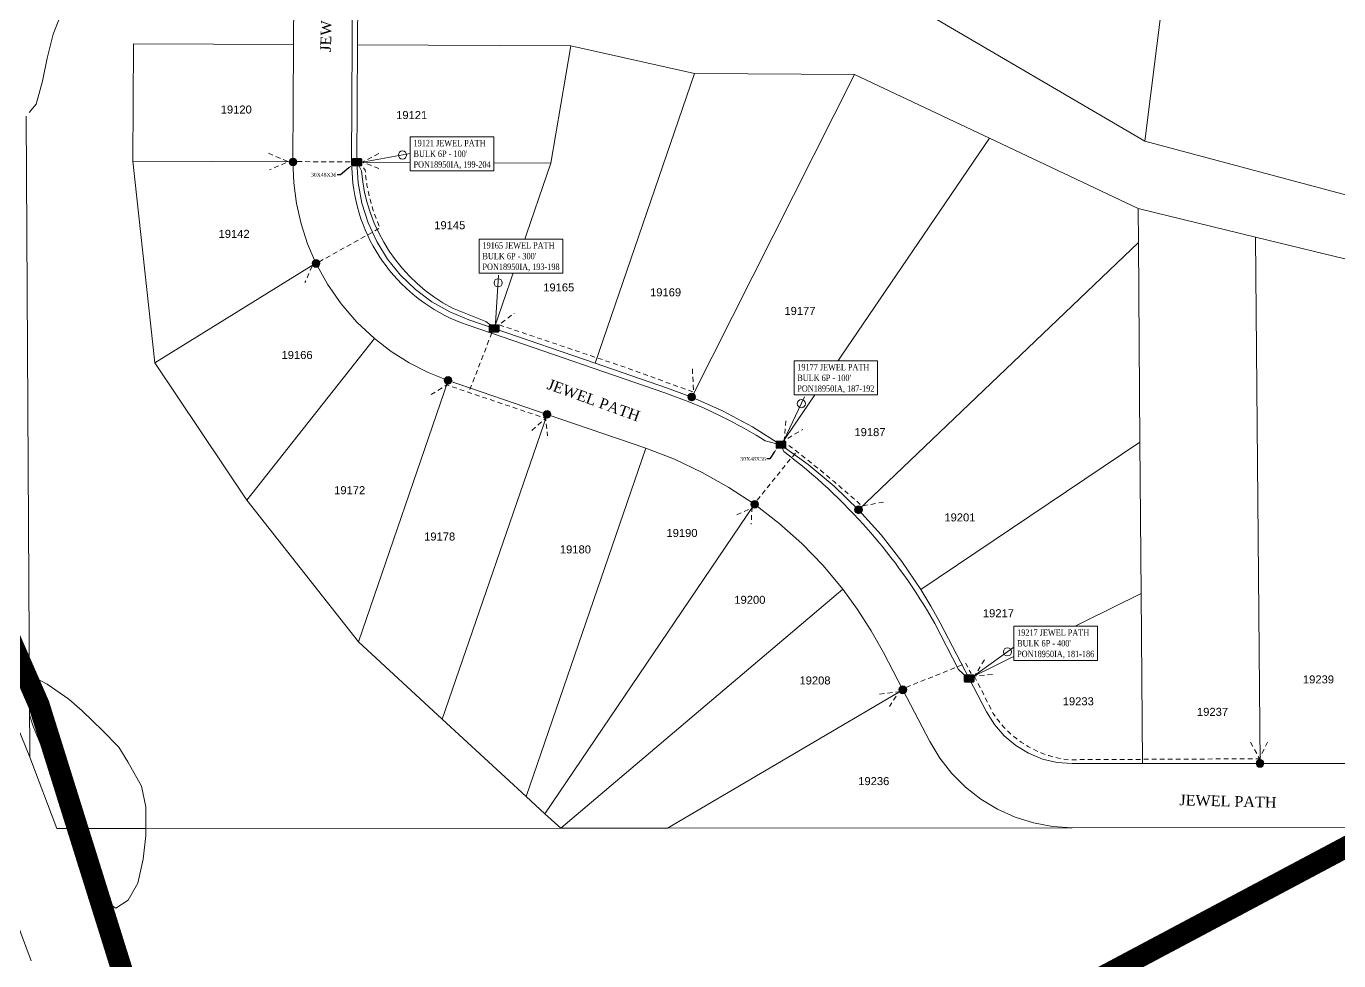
# Model space of a CAD drawing. Header units: feet. Extents: x 865220 to 2821149, y -2240498 to 944432.
# Drawn here: x 2812479 to 2813709, y 937761 to 938636 of the extents above; entities that cross this region are included whole.
import ezdxf
from ezdxf import colors
from ezdxf.entities.mleader import LeaderData, LeaderLine
from ezdxf.enums import TextEntityAlignment as Align
from ezdxf.lldxf.tags import DXFTag
from ezdxf.math import Vec2, Vec3

# ---------------------------------------------------------------- set-up
doc = ezdxf.new("R2010")
doc.units = ezdxf.units.FT
doc.header["$LTSCALE"] = 0.015
doc.header["$MEASUREMENT"] = 0
doc.linetypes.add('DASHED', pattern=[5, 3, -2])
for name, color, linetype in [('48C', 112, '48C'), ('Dakota County Addresses', 7, 'Continuous'), ('Dakota County Parcels', 7, 'Continuous'), ('DETAIL', 7, 'Continuous'), ('DROP BURIED', 7, 'DASHED'), ('STREET NAME', 7, 'Continuous'), ('TAIL', 1, 'MST'), ('TELEPHONE STRUCT-PROP', 6, 'Continuous'), ('TERMINALS', 7, 'Continuous')]:
    doc.layers.add(name, color=color, linetype=linetype)
doc.layers.add('RUNNING LINE (UNDERGROUND)', color=10, linetype='Continuous', lineweight=40)
doc.layers.add('WORK BOUNDARY', color=110, linetype='Continuous', lineweight=40)
doc.styles.add('Dimensions 100', font='arial.ttf')
doc.styles.add('Line', font='txt.shx', dxfattribs={"height": 3})
doc.styles.add('SIMPLEX', font='times.ttf', dxfattribs={"width": 0.8})
doc.styles.get("Standard").update_dxf_attribs({"font": 'times.ttf'})
doc.styles.add('Utilities', font='arial.ttf', dxfattribs={"height": 2.5})
tags = doc.linetypes.add('48C', pattern='A,80,-5,["48C",Line,S=1.5,R=0,X=0,Y=-1.5],-20', length=105).pattern_tags.tags
tags[6] = DXFTag(74, 10)
tags = doc.linetypes.add('MST', pattern='A,5,-5,5,-5,["TAIL",Line,S=1.5,R=0,X=0,Y=-1.5],-20', length=40).pattern_tags.tags
tags[10] = DXFTag(74, 10)

# ---------------------------------------------------------------- blocks, each defined once
blk = doc.blocks.new('ACMAP_ANN_TEMPLATE_Dakota County Addresses')
at = {"layer": 'Dakota County Addresses', "style": 'Dimensions 100'}
blk.add_attdef('DakotaCountyAddress', text='', height=50, dxfattribs=at).set_placement((0, 0), align=Align.CENTER)
blk = doc.blocks.new('NEW HH')
at = {"ltscale": 40, "true_color": 0xffffff}
h = blk.add_hatch(color=7, dxfattribs=at)
h.dxf.hatch_style = 1
h.paths.add_polyline_path([(-0.061, -0.031, 0.414214), (-0.046, -0.046), (0.046, -0.046, 0.414214), (0.061, -0.031), (0.061, 0.031, 0.414214), (0.046, 0.046), (-0.046, 0.046, 0.414214), (-0.061, 0.031)])
at = {"layer": 'RUNNING LINE (UNDERGROUND)', "color": 6, "lineweight": 0, "const_width": 0.005, "flags": 128}
blk.add_lwpolyline([(-0.061, 0.031), (-0.061, -0.031, 0.414214), (-0.046, -0.046), (0.046, -0.046, 0.414214), (0.061, -0.031), (0.061, 0.031, 0.414214), (0.046, 0.046), (-0.046, 0.046, 0.414214)], format="xyb", close=True, dxfattribs=at)
at = {"layer": 'TELEPHONE STRUCT-PROP', "color": 18, "true_color": 0x000000, "style": 'Utilities'}
blk.add_text('HH', height=0.05, dxfattribs=at).set_placement((0, 0), align=Align.MIDDLE_CENTER)
blk = doc.blocks.new('Proposed FlowerPot')
at = {"lineweight": 5, "ltscale": 100, "true_color": 0xffffff}
h = blk.add_hatch(color=7, dxfattribs=at)
h.dxf.hatch_style = 1
h.paths.add_polyline_path([(-0.06, 0, 0.414214), (0, -0.06, 0.414214), (0.06, 0, 0.414214), (0, 0.06, 0.414214)])
at = {"lineweight": 5, "ltscale": 100}
blk.add_circle((0, 0), 0.0604, dxfattribs=at)
at = {"layer": 'RUNNING LINE (UNDERGROUND)', "color": 6, "lineweight": 5, "const_width": 0.00907, "flags": 128}
blk.add_lwpolyline([(-0.06, 0, -0.414214), (0, 0.06, -0.414214), (0.06, 0, -0.414214), (0, -0.06, -0.414214), (-0.06, 0)], format="xyb", dxfattribs=at)
at = {"color": 18, "linetype": 'ByBlock', "lineweight": 5, "ltscale": 100, "true_color": 0x000000, "style": 'Dimensions 100'}
blk.add_text('F', height=0.0744, dxfattribs=at).set_placement((-0.029, -0.037))
blk = doc.blocks.new('TERMINAL')
at = {"lineweight": 5, "ltscale": 0.5, "flags": 128}
blk.add_lwpolyline([(-0.1, -0.6), (-0.1, 44.8)], dxfattribs=at)
at = {"lineweight": 5, "ltscale": 0.5}
blk.add_circle((-0.1, 37.6), 3.83, dxfattribs=at)

msp = doc.modelspace()

# ---------------------------------------------------------------- linework, layer by layer
at = {"layer": '48C', "lineweight": 5, "ltscale": 50, "flags": 128}
msp.add_lwpolyline([(2813070.3, 938892.1), (2813056.8, 938884.9), (2812965.6, 938885.8), (2812875.6, 938886.2, -0.083907), (2812813.7, 938897), (2812803.4, 938847.6), (2812795.6, 938827.2), (2812789.8, 938805.5), (2812786.2, 938783.3), (2812785, 938760.9), (2812784.6, 938678.7), (2812783.7, 938508.6), (2812784.9, 938489, 0.287906), (2812892, 938356.3), (2812915.6, 938348.2), (2813077.3, 938292.7), (2813100.5, 938284, -0.044055), (2813171.1, 938247.8), (2813186, 938244.1)], format="xyb", dxfattribs=at)
at = {"layer": 'Dakota County Parcels', "lineweight": 5}
for p, q in [((2813526.9, 938528.6), (2813557.8, 938771.2)), ((2812729.3, 938619), (2812730, 938761.1)), ((2812789.3, 938618.7), (2812789.6, 938678.7)), ((2812510.1, 938643.7), (2812503.9, 938628.6)), ((2813315.4, 938652.1), (2813526.9, 938528.6)), ((2812503.9, 938628.6), (2812498.4, 938606.4)), ((2812578.8, 938509.8), (2812579.3, 938619.7)), ((2812579.3, 938619.7), (2812729.3, 938619)), ((2812728.7, 938509), (2812729.3, 938619)), ((2812788.7, 938508.7), (2812789.3, 938618.7)), ((2812789.3, 938618.7), (2812989.2, 938617.7)), ((2812970.4, 938507.8), (2812989.2, 938617.7)), ((2812989.2, 938617.7), (2813105, 938591.9)), ((2812498.4, 938606.4), (2812493.9, 938584.6)), ((2813011.8, 938320.5), (2813105, 938591.9)), ((2813105, 938591.9), (2813255, 938591.1)), ((2812493.9, 938584.6), (2812488.1, 938563.2)), ((2813102.4, 938288.7), (2813255, 938591.1)), ((2813255, 938591.1), (2813381.5, 938531.3)), ((2812488.1, 938563.2), (2812481.5, 938555.3)), ((2812482.1, 937951.4), (2812478.6, 938551.8)), ((2813186, 938244.1), (2813381.5, 938531.3)), ((2813381.5, 938531.3), (2813520.6, 938465.4)), ((2813526.9, 938528.6), (2813725.5, 938475.4)), ((2812578.8, 938509.8), (2812728.7, 938509)), ((2812599.3, 938320.9), (2812578.8, 938509.8)), ((2812788.7, 938508.7), (2812970.4, 938507.8)), ((2812970.4, 938507.8), (2812917.2, 938352.9)), ((2813520.6, 938465.4), (2813630.8, 938438.6)), ((2813520.9, 938433.5), (2813520.6, 938465.4)), ((2813258.7, 938183.1), (2813520.9, 938433.5)), ((2813522.4, 938246.5), (2813520.9, 938433.5)), ((2813634.9, 937945.4), (2813630.8, 938438.6)), ((2813630.8, 938438.6), (2813726, 938415.4)), ((2812599.3, 938320.9), (2812750.2, 938414.2)), ((2812893.6, 938361.1), (2812917.2, 938352.9)), ((2812917.2, 938352.9), (2813011.8, 938320.5)), ((2812685.4, 938192), (2812805, 938343.6)), ((2812599.3, 938320.9), (2812685.4, 938192)), ((2813011.8, 938320.5), (2813078.9, 938297.4)), ((2812790, 938059.4), (2812874.1, 938304.3)), ((2812874.1, 938304.3), (2812966.8, 938272.5)), ((2813102.4, 938288.7), (2813078.9, 938297.4)), ((2812868.7, 937986.9), (2812966.8, 938272.5)), ((2812966.8, 938272.5), (2813059.5, 938240.7)), ((2812947.4, 937914.4), (2813059.5, 938240.7)), ((2813317.1, 938108.5), (2813522.4, 938246.5)), ((2813523.6, 938104.5), (2813522.4, 938246.5)), ((2812685.4, 938192), (2812790, 938059.4)), ((2812964.9, 937898.3), (2813161.3, 938188.2)), ((2812979.6, 937884.8), (2813243.9, 938108.7)), ((2813362.3, 938025), (2813523.6, 938104.5)), ((2813523.6, 938104.5), (2813524.9, 937945.3)), ((2813335.2, 938077), (2813362.3, 938025)), ((2812790, 938059.4), (2812868.7, 937986.9)), ((2813282, 938049.3), (2813300.2, 938014.4)), ((2812481.7, 938030.1), (2812483.6, 938027.6)), ((2812483.6, 938027.6), (2812498.5, 938019.6)), ((2812498.5, 938019.6), (2812518.6, 938005.7)), ((2813079.6, 937884.9), (2813300.2, 938014.4)), ((2813300.2, 938014.4), (2813325.4, 937966)), ((2813362.3, 938025), (2813378.6, 937993.7)), ((2812518.6, 938005.7), (2812531.1, 937994.6)), ((2812484.3, 937983.2), (2812481.9, 937990.8)), ((2812531.1, 937994.6), (2812550.2, 937976.4)), ((2812485.5, 937979.5), (2812484.3, 937983.2)), ((2812491.9, 937964.5), (2812485.5, 937979.5)), ((2812868.7, 937986.9), (2812947.4, 937914.4)), ((2812550.2, 937976.4), (2812565.5, 937960.8)), ((2812500.5, 937949.6), (2812491.9, 937964.5)), ((2812565.5, 937960.8), (2812574, 937947)), ((2812507.4, 937884.4), (2812482.1, 937951.4)), ((2812506.2, 937934.8), (2812500.5, 937949.6)), ((2812574, 937947), (2812586.8, 937924.2)), ((2813458.8, 937945.2), (2813524.9, 937945.3)), ((2813524.9, 937945.3), (2813634.9, 937945.4)), ((2813634.9, 937945.4), (2813729.9, 937945.4)), ((2812515.4, 937916.4), (2812506.2, 937934.8)), ((2812522.6, 937897.2), (2812515.4, 937916.4)), ((2812586.8, 937924.2), (2812591, 937904.6)), ((2812947.4, 937914.4), (2812964.9, 937898.3)), ((2812964.9, 937898.3), (2812979.6, 937884.8)), ((2812436.4, 937886.1), (2812483.3, 937760.5)), ((2812507.4, 937884.4), (2812523, 937884.4)), ((2812817.8, 936887.2), (2812523, 937884.4)), ((2812590.9, 937884.4), (2812590.9, 937877.8)), ((2812979.6, 937884.8), (2813079.6, 937884.9)), ((2813079.6, 937884.9), (2813458.8, 937885.2)), ((2813458.8, 937885.2), (2813730.3, 937885.4)), ((2812590.9, 937877.8), (2812588.3, 937855.8)), ((2812548.9, 937829.6), (2812536, 937860.2)), ((2812588.3, 937855.8), (2812583.4, 937833.1)), ((2812554.8, 937815.2), (2812548.9, 937829.6)), ((2812583.4, 937833.1), (2812574.4, 937817.3)), ((2812574.4, 937817.3), (2812562.9, 937809.9)), ((2812562.9, 937809.9), (2812554.8, 937815.2))]:
    msp.add_line(p, q, dxfattribs=at)
for points in [[(2812728.7, 938509), (2812729.5, 938489.4), (2812732.1, 938470), (2812736.4, 938450.9), (2812742.5, 938432.2), (2812750.2, 938414.2)], [(2812788.7, 938508.7), (2812789.8, 938489.4), (2812793.3, 938470.4), (2812799.2, 938452), (2812807.2, 938434.4), (2812817.4, 938418), (2812829.6, 938403), (2812843.5, 938389.6), (2812859, 938378), (2812875.7, 938368.5), (2812893.6, 938361.1)], [(2812750.2, 938414.2), (2812761.1, 938394.5), (2812773.9, 938376), (2812788.6, 938359), (2812805, 938343.6)], [(2812805, 938343.6), (2812820.8, 938331.4), (2812837.7, 938320.7), (2812855.5, 938311.7), (2812874.1, 938304.3)], [(2813186, 938244.1), (2813159.2, 938260.8), (2813131.3, 938275.7), (2813102.4, 938288.7)], [(2813161.3, 938188.2), (2813137.3, 938204), (2813112.3, 938218.1), (2813086.3, 938230.4), (2813059.5, 938240.7)], [(2813258.7, 938183.1), (2813235.9, 938205.1), (2813211.6, 938225.4), (2813186, 938244.1)], [(2812482.1, 937951.4), (2812448.6, 938033.4), (2812412.6, 938114.4), (2812374.2, 938194.2)], [(2813243.9, 938108.7), (2813225.5, 938130.8), (2813205.5, 938151.4), (2813184.1, 938170.6), (2813161.3, 938188.2)], [(2813317.1, 938108.5), (2813299.4, 938134.7), (2813279.9, 938159.6), (2813258.7, 938183.1)], [(2813282, 938049.3), (2813270.5, 938069.8), (2813257.8, 938089.7), (2813243.9, 938108.7)], [(2813335.2, 938077), (2813326.5, 938092.9), (2813317.1, 938108.5)], [(2813378.6, 937993.7), (2813386.1, 937981.8), (2813395.3, 937971.2), (2813406, 937962.1), (2813418.1, 937954.9), (2813431.1, 937949.5), (2813444.8, 937946.3), (2813458.8, 937945.2)], [(2813325.4, 937966), (2813334.8, 937950.4), (2813346, 937936), (2813358.9, 937923.1), (2813373.2, 937911.9), (2813388.8, 937902.5), (2813405.4, 937895), (2813422.7, 937889.6), (2813440.6, 937886.3), (2813458.8, 937885.2)], [(2812591, 937904.6), (2812590.9, 937884.4), (2812590.9, 937877.8)], [(2812536, 937860.2), (2812527.2, 937884.4), (2812527.2, 937884.4), (2812522.6, 937897.2)], [(2812523, 937884.4), (2812527.2, 937884.4), (2812590.9, 937884.4), (2812979.6, 937884.8)], [(2812536, 937860.2), (2812527.2, 937884.4), (2812527.2, 937884.4)]]:
    msp.add_lwpolyline(points, dxfattribs=at)
at = {"layer": 'DROP BURIED', "lineweight": 5, "ltscale": 100, "flags": 128}
for points in [[(2812705.9, 938517.1), (2812724.3, 938509.2), (2812706.8, 938501.6)], [(2812732.8, 938509.3), (2812783.8, 938509.2)], [(2812809.2, 938516.8), (2812793.5, 938508.9), (2812810, 938502.6)], [(2812746.7, 938411.5), (2812740, 938395.9)], [(2813103, 938315.1), (2813104.1, 938293.3), (2813042, 938315.9), (2812921.8, 938356.4), (2812936, 938367.2)], [(2812915.1, 938348.9), (2812893.6, 938293.3)], [(2812858.3, 938291), (2812872.7, 938300.1), (2812965.2, 938268.8)], [(2812952.7, 938257.4), (2812965.6, 938268.8), (2812967.2, 938252.3)], [(2813190.7, 938266.5), (2813189, 938248), (2813206.4, 938258.3)], [(2813163.6, 938192), (2813200.2, 938237.1)], [(2813144.8, 938178.2), (2813159, 938184.9), (2813158, 938169.6)], [(2813303.1, 938016.7), (2813359.4, 938039.1), (2813364.1, 938029.8)], [(2813376.8, 938042.4), (2813367.3, 938027.5), (2813385.3, 938028.8)], [(2813278.5, 938010.4), (2813296.3, 938012.4), (2813287.6, 937998.7)], [(2813626.1, 937965.2), (2813634.3, 937950.1), (2813642, 937965.2)]]:
    msp.add_lwpolyline(points, dxfattribs=at)
for points in [[(2812746.5, 938411.6), (2812810.4, 938447.3, -0.087829), (2812796.4, 938501.3), (2812792.9, 938506.5)], [(2813282, 938190.3), (2813262, 938186.6, 0.020045), (2813191.5, 938244.9)], [(2813367.3, 938027), (2813385, 937992.2, 0.225572), (2813455.6, 937948.9), (2813635, 937949.8)]]:
    msp.add_lwpolyline(points, format="xyb", dxfattribs=at)
at = {"layer": 'TAIL', "lineweight": 5, "ltscale": 50, "flags": 128}
msp.add_lwpolyline([(2813185.9, 938244), (2813188.8, 938237.7, -0.101232), (2813330.3, 938076.6), (2813352.3, 938033.4), (2813361, 938025.3)], format="xyb", dxfattribs=at)
at = {"layer": 'WORK BOUNDARY', "lineweight": 100, "const_width": 20}
msp.add_lwpolyline([(2811262.3, 940576.3), (2811264.1, 940364.9), (2811316.3, 940142.9), (2811416.4, 939865.6), (2811694, 939406.3), (2811991.4, 938913.9), (2812296.9, 938443.7), (2812490.7, 938000.4), (2812708.6, 937304), (2813307.7, 937650), (2813307.7, 937650), (2813771.6, 937896.8), (2813778.5, 938397.4), (2813704.1, 938770.5), (2813702.7, 939000.7), (2813727, 939289.3), (2813889.3, 939357.3), (2814093.5, 939425.3), (2814296.3, 939460.6), (2814629, 939485.4)], dxfattribs=at)

# ---------------------------------------------------------------- block references
at = {"lineweight": 5}
for name, p, xscale, yscale, zscale in [('Proposed FlowerPot', (2812728.7, 938509), 60, 60, 30), ('NEW HH', (2812788.7, 938508.7), 80, 80, 40), ('Proposed FlowerPot', (2812750.4, 938413.9), 60, 60, 30), ('NEW HH', (2812917.2, 938352.9), 80, 80, 40), ('Proposed FlowerPot', (2812874.1, 938304.3), 60, 60, 30), ('Proposed FlowerPot', (2813102.4, 938288.7), 60, 60, 30), ('Proposed FlowerPot', (2812966.8, 938272.5), 60, 60, 30), ('NEW HH', (2813186, 938244.1), 80, 80, 40), ('Proposed FlowerPot', (2813161.3, 938188.2), 60, 60, 30), ('Proposed FlowerPot', (2813258.7, 938183.1), 60, 60, 30), ('NEW HH', (2813362.3, 938025), 80, 80, 40), ('Proposed FlowerPot', (2813300.2, 938014.4), 60, 60, 30), ('Proposed FlowerPot', (2813634.9, 937945.4), 60, 60, 30)]:
    msp.add_blockref(name, p, dxfattribs=dict(at, xscale=xscale, yscale=yscale, zscale=zscale))
at = {"layer": 'Dakota County Addresses', "lineweight": 5, "xscale": 0.15, "yscale": 0.15, "zscale": 0.15}
for p, values in [((2812675.6, 938554.4), {'DakotaCountyAddress': '19120'}), ((2812840, 938549.2), {'DakotaCountyAddress': '19121'}), ((2812673.6, 938437.9), {'DakotaCountyAddress': '19142'}), ((2812875.7, 938446), {'DakotaCountyAddress': '19145'}), ((2812977.8, 938387.7), {'DakotaCountyAddress': '19165'}), ((2813077.9, 938383.1), {'DakotaCountyAddress': '19169'}), ((2813203.8, 938365.7), {'DakotaCountyAddress': '19177'}), ((2812732.6, 938324.4), {'DakotaCountyAddress': '19166'}), ((2813269.4, 938252.1), {'DakotaCountyAddress': '19187'}), ((2812781.9, 938197.7), {'DakotaCountyAddress': '19172'}), ((2813353.7, 938172.2), {'DakotaCountyAddress': '19201'}), ((2812866.2, 938154.3), {'DakotaCountyAddress': '19178'}), ((2813093.3, 938157.6), {'DakotaCountyAddress': '19190'}), ((2812993.4, 938142.2), {'DakotaCountyAddress': '19180'}), ((2813156.9, 938095), {'DakotaCountyAddress': '19200'}), ((2813389.8, 938082.4), {'DakotaCountyAddress': '19217'}), ((2813217.9, 938019.4), {'DakotaCountyAddress': '19208'}), ((2813689.7, 938020.4), {'DakotaCountyAddress': '19239'}), ((2813464.6, 937999.9), {'DakotaCountyAddress': '19233'}), ((2813590.4, 937990), {'DakotaCountyAddress': '19237'}), ((2813273, 937925.1), {'DakotaCountyAddress': '19236'})]:
    msp.add_blockref('ACMAP_ANN_TEMPLATE_Dakota County Addresses', p, dxfattribs=at).add_auto_attribs(values)

# ---------------------------------------------------------------- texts
at = {"layer": 'STREET NAME', "lineweight": 5, "ltscale": 40, "char_height": 10, "attachment_point": 1}
for insert, rotation in [((2812754.3, 938612.4), 88.5567), ((2812969.4, 938306), 340.1168), ((2813559.5, 937916.2), 358.5567)]:
    msp.add_mtext('JEWEL PATH', dxfattribs=dict(at, insert=insert, rotation=rotation))

# ---------------------------------------------------------------- next in the draw order: texts
at = {"layer": 'TERMINALS', "lineweight": 5, "ltscale": 0.5, "char_height": 6, "attachment_point": 1, "style": 'SIMPLEX', "bg_fill": 19, "box_fill_scale": 1.5, "bg_fill_color": 256, "bg_fill_transparency": 0}
for s, insert in [("19121 JEWEL PATH\\PBULK 6P - 100'\\PPON18950IA, 199-204", (2812841.7, 938529.7)), ("19165 JEWEL PATH\\PBULK 6P - 300'\\PPON18950IA, 193-198", (2812906.3, 938433.8)), ("19177 JEWEL PATH\\PBULK 6P - 100'\\PPON18950IA, 187-192", (2813201.3, 938319.7)), ("19217 JEWEL PATH\\PBULK 6P - 400'\\PPON18950IA, 181-186", (2813407.3, 938071))]:
    msp.add_mtext(s, dxfattribs=dict(at, insert=insert))

# ---------------------------------------------------------------- next in the draw order: linework, layer by layer
at = {"layer": 'TAIL', "lineweight": 5, "ltscale": 50, "flags": 128}
msp.add_lwpolyline([(2812788.9, 938508.7), (2812792.9, 938500.7, 0.256587), (2812878.2, 938372), (2812909.6, 938359.5), (2812917.1, 938354)], format="xyb", dxfattribs=at)

# ---------------------------------------------------------------- next in the draw order: block references
at = {"layer": 'TERMINALS', "lineweight": 5, "ltscale": 0.5, "xscale": -1}
for p, rotation in [((2812794.4, 938508.9), 280.2654567229771), ((2812918.6, 938358.2), 356.513322070115), ((2813188.8, 938248.6), 334.4736407183551), ((2813367.7, 938028.2), 305.6064362253009)]:
    msp.add_blockref('TERMINAL', p, dxfattribs=dict(at, rotation=rotation))

# ---------------------------------------------------------------- next in the draw order: leaders
at = {"layer": 'DETAIL', "lineweight": 5, "ltscale": 5}
ml = msp.add_multileader_mtext('Standard', dxfattribs=at)
ml.set_content('30X48X36', color=256)
ml.set_leader_properties()
ml.build(insert=Vec2(0, 0))
ml.multileader.update_dxf_attribs({"has_text_frame": 1, "text_left_attachment_type": 2, "text_right_attachment_type": 2, "dogleg_length": 3})
ctx = ml.context
ctx.base_point, ctx.char_height, ctx.landing_gap_size, ctx.plane_origin = Vec3(2812744.7, 938497), 3.5, 1.5, Vec3(2812780.6, 938516.6)
ctx.left_attachment, ctx.right_attachment, ctx.text_align_type = 2, 2, 1
notes = []
notes.append((ctx, [(0, (1, 1, 0), (2812773.2, 938497), (-1, 0), 3, [(0, [(2812784.1, 938506)], 0, [])])]))
ctx.mtext.insert, ctx.mtext.alignment, ctx.mtext.flow_direction = Vec3(2812757.5, 938498.8), 2, 5
ctx.mtext.has_bg_fill, ctx.mtext.bg_color, ctx.mtext.bg_scale_factor, ctx.mtext.bg_transparency, ctx.mtext.use_window_bg_color = 1, -1027028792, 1.5, 0, 1
ml = msp.add_multileader_mtext('Standard', dxfattribs=at)
ml.set_content('30X48X36', color=256)
ml.set_leader_properties()
ml.build(insert=Vec2(0, 0))
ml.multileader.update_dxf_attribs({"has_text_frame": 1, "text_left_attachment_type": 2, "text_right_attachment_type": 2, "dogleg_length": 3})
ctx = ml.context
ctx.base_point, ctx.char_height, ctx.landing_gap_size, ctx.plane_origin = Vec3(2813147.1, 938230.7), 3.5, 1.5, Vec3(2813178.4, 938250.9)
ctx.left_attachment, ctx.right_attachment, ctx.text_align_type = 2, 2, 1
notes.append((ctx, [(0, (1, 1, 0), (2813175.7, 938230.7), (-1, 0), 3, [(0, [(2813181.9, 938240.3)], 0, [])])]))
ctx.mtext.insert, ctx.mtext.alignment, ctx.mtext.flow_direction = Vec3(2813159.9, 938232.5), 2, 5
ctx.mtext.has_bg_fill, ctx.mtext.bg_color, ctx.mtext.bg_scale_factor, ctx.mtext.bg_transparency, ctx.mtext.use_window_bg_color = 1, -1027028792, 1.5, 0, 1
for ctx, leaders in notes:
    for number, flags, end, landing, length, lines in leaders:
        leader = LeaderData()
        leader.index, (leader.has_last_leader_line, leader.has_dogleg_vector, leader.attachment_direction) = number, flags
        leader.last_leader_point, leader.dogleg_vector, leader.dogleg_length = Vec3(end), Vec3(landing), length
        for number, points, colour, breaks in lines:
            line = LeaderLine()
            line.index, line.vertices, line.color, line.breaks = number, Vec3.list(points), colors.encode_raw_color(colour), breaks
            leader.lines.append(line)
        ctx.leaders.append(leader)

doc.saveas('drawing.dxf')
